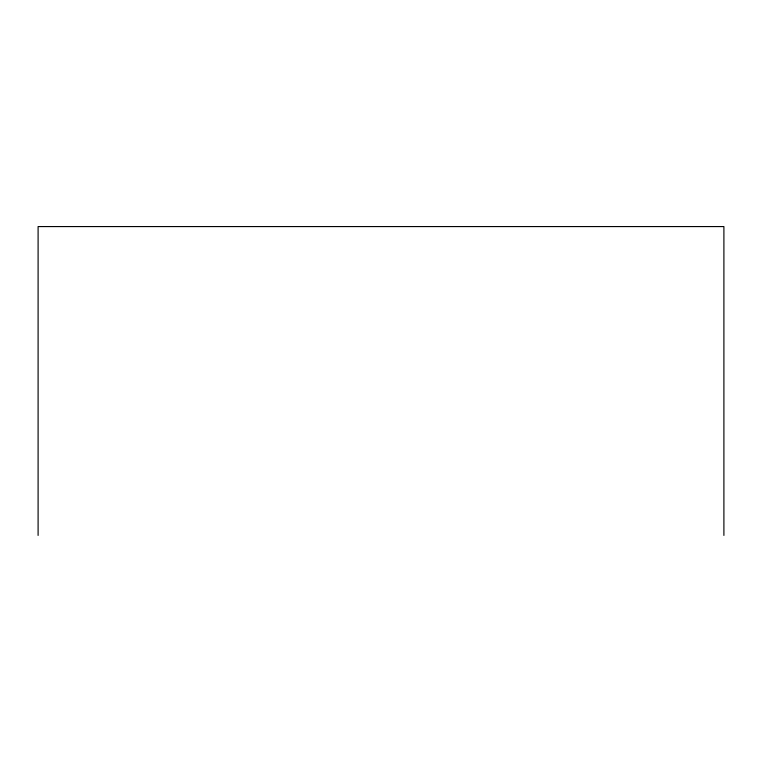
<?xml version="1.0" encoding="UTF-8"?>
<svg xmlns="http://www.w3.org/2000/svg" width="762" height="762" viewBox="0 0 762 762"><rect width="100%" height="100%" fill="white"/><g stroke="black" fill="none" stroke-linecap="round" stroke-linejoin="round"><path stroke-width="1.14" d="M723.9 535.429L723.9 226.571L38.1 226.571L38.1 535.429"/></g></svg>
